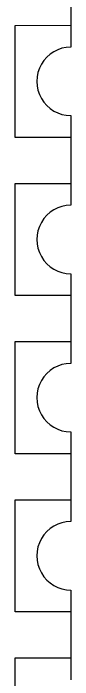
# Model space of a CAD drawing. Header units: millimetres. Extents: x 0 to 297, y 0 to 210.
# Drawn here: x 219.47 to 219.92, y 128.31 to 133.66 of the extents above; entities that cross this region are included whole.
import ezdxf

# ---------------------------------------------------------------- set-up
doc = ezdxf.new("R2010")
doc.units = ezdxf.units.MM
doc.layers.get('0').update_dxf_attribs({"linetype": 'CONTINUOUS'})

msp = doc.modelspace()

# ---------------------------------------------------------------- linework, layer by layer
at = {"color": 7, "linetype": 'Continuous'}
for p, q in [((219.9202, 134.1121), (219.9203, 133.3921)), ((219.4703, 133.567), (219.9203, 133.5671)), ((219.4704, 132.667), (219.4703, 133.567)), ((219.9204, 132.8421), (219.9205, 132.1221)), ((219.9204, 132.6671), (219.4704, 132.667)), ((219.4704, 132.297), (219.9204, 132.2971)), ((219.4705, 131.397), (219.4704, 132.297)), ((219.9205, 131.5721), (219.9206, 130.8521)), ((219.9205, 131.3971), (219.4705, 131.397)), ((219.4706, 131.027), (219.9206, 131.0271)), ((219.4707, 130.127), (219.4706, 131.027)), ((219.9207, 130.3021), (219.9208, 129.5821)), ((219.9207, 130.1271), (219.4707, 130.127)), ((219.4708, 129.757), (219.9208, 129.7571)), ((219.4709, 128.857), (219.4708, 129.757)), ((219.9208, 129.0321), (219.9209, 128.3121)), ((219.9209, 128.8571), (219.4709, 128.857)), ((219.4709, 128.487), (219.9209, 128.4871)), ((219.471, 127.587), (219.4709, 128.487))]:
    msp.add_line(p, q, dxfattribs=at)
for centre in [(219.9203, 133.1171), (219.9205, 131.8471), (219.9207, 130.5771), (219.9208, 129.3071)]:
    msp.add_arc(centre, 0.275, 90.0074, 270.0074, dxfattribs=at)

doc.saveas('drawing.dxf')
